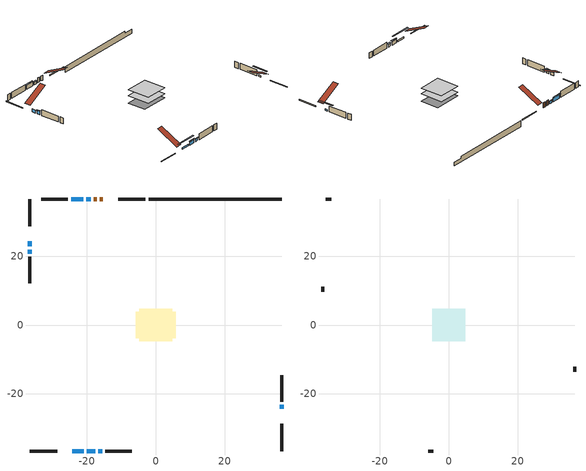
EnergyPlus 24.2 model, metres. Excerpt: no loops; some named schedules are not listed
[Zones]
conditioned space
 floor adiabatic (AdiabaticFloorConstruction): -4.74,-4.74 -4.74,4.74 4.74,4.74 4.74,-4.74 z0.46
 floor foundation (Slab1 construction): -5.82,-3.86 -5.82,3.86 5.82,3.86 5.82,-3.86 z-1.92
 wall outside (RimJoist1 construction): -3.03,36.61 -10.97,36.61 / -36.61,-36.61 -28.67,-36.61 / -36.61,36.61 -36.61,28.67 / 36.61,-36.61 36.61,-28.67 z0.46:0.76
 wall outside (AdiabaticWallConstruction 1): -15.33,36.61 -16.21,36.61 / -17.14,36.61 -18.03,36.61 z0.46:2.49
 wall outside (AdiabaticWallConstruction): -36.61,24.31 -36.61,22.84 z0.46:1.68; 36.61,-24.31 36.61,-23.19 / -24.31,-36.61 -20.96,-36.61 z0.46:1.12; -18.96,36.61 -20.15,36.61 z0.46:1.5; -21.08,36.61 -24.59,36.61 z0.46:2.21; -36.61,21.92 -36.61,20.72 / -20.03,-36.61 -17.64,-36.61 z0.46:1.91; -16.71,-36.61 -15.57,-36.61 z0.46:1.6
 wall outside (Wall1 construction): -25.51,36.61 -33.23,36.61 / -14.64,-36.61 -6.92,-36.61 / -36.61,19.79 -36.61,12.08 / 36.61,-22.26 36.61,-14.55 z0.46:2.9
 wall foundation (FoundationWall1 construction): -2.1,36.61,-1.92 -2.1,36.61,0.46 32.74,36.61,0.46 32.74,36.61,-0.3 36.61,36.61,-0.3 36.61,36.61,-1.92
 window (WindowConstruction 5): -36.61,24.31 -36.61,22.85 z0.46:1.68
 window (WindowConstruction 6): 36.61,-24.31 36.61,-23.19 z0.46:1.12
 window (WindowConstruction 7): -24.31,-36.61 -20.96,-36.61 z0.46:1.12
 window (WindowConstruction): -18.96,36.61 -20.15,36.61 z0.46:1.5
 window (WindowConstruction 1): -21.08,36.61 -24.59,36.61 z0.46:2.21
 window (WindowConstruction 2): -36.61,21.92 -36.61,20.72 z0.46:1.91
 window (WindowConstruction 3): -20.03,-36.61 -17.64,-36.61 z0.46:1.91
 window (WindowConstruction 4): -16.71,-36.61 -15.57,-36.61 z0.46:1.6
 door (Door): -15.33,36.61 -16.21,36.61 z0.46:2.49
 door (Door 1): -17.14,36.61 -18.03,36.61 z0.46:2.49
 ceiling adiabatic (AdiabaticFloorConstruction): 4.74,-4.74 4.74,4.74 -4.74,4.74 -4.74,-4.74 z0.46
attic - vented
 floor to conditioned space (Floor1 construction Reversed): -4.74,-4.74 -4.74,4.74 4.74,4.74 4.74,-4.74 z2.9
 wall outside (Wall2 construction): -34.16,36.61 -35.68,36.61 / -5.99,-36.61 -4.47,-36.61 / -36.61,11.15 -36.61,9.63 / 36.61,-13.62 36.61,-12.1 z0.46:2.9
 roof outside (Roof1 construction): -14.4,36.61,2.9 -14.4,27.65,7.38 -11.9,27.65,7.38 -11.9,36.61,2.9; -25.24,-36.61,2.9 -25.24,-27.65,7.38 -27.74,-27.65,7.38 -27.74,-36.61,2.9; -36.61,25.24,2.9 -27.65,25.24,7.38 -27.65,27.74,7.38 -36.61,27.74,2.9; 36.61,-25.24,2.9 27.65,-25.24,7.38 27.65,-27.74,7.38 36.61,-27.74,2.9
shading: 36.61,-20.55 36.61,-26.95 37.02,-26.95 37.02,-20.55 z3.76; -18.32,-36.61 -26.95,-36.61 -26.95,-37.02 -18.32,-37.02 z3.76; -20.35,36.61 -18.76,36.61 -18.76,37.02 -20.35,37.02 z1.7; -24.79,36.61 -20.88,36.61 -20.88,37.02 -24.79,37.02 z2.41; -36.61,20.52 -36.61,22.12 -37.02,22.12 -37.02,20.52 z2.11; -17.44,-36.61 -20.23,-36.61 -20.23,-37.02 -17.44,-37.02 z2.11; -15.37,-36.61 -16.91,-36.61 -16.91,-37.02 -15.37,-37.02 z1.8
[Building]
Building 1: Terrain=Suburbs
[Site:Location]
Quebec Intl AP_QC: Latitude {deg}=46.8; Longitude {deg}=-71.38; Time Zone {hr}=-5; Elevation {m}=74; Keep Site Location Information=Yes
[Site:GroundTemperature:Shallow]
0.0108218, -2.24938, -2.43038, -1.3578, 2.94801, 7.23376, 10.9493, 13.303, 13.5029, 11.5886, 7.96783, 3.81355
[Site:WaterMainsTemperature]
Calculation Method=Schedule; Temperature Schedule=mains temperature schedule
[Material] Roughness=Rough; Thermal Absorptance=0.9
Name | Thickness {m} | Conductivity {W/m-K} | Density {kg/m3} | Specific Heat {J/kg-K} | Solar Absorptance | Visible Absorptance
asphalt or fiberglass shingles | 0.00635 | 0.162714 | 1121.4 | 1465.45 | 0.4 | 0.4
ceiling loosefill ins | 0.254 | 0.0480833 | 16.02 | 1046.75 | 0.7 | 0.7
ceiling stud and cavity | 0.1397 | 0.0858628 | 65.682 | 1177.47 | 0.7 | 0.7
concrete 4.0 in. | 0.1016 | 1.803125 | 2242.8 | 837.4 | 0.7 | 0.7
concrete 8.0 in. | 0.2032 | 1.803125 | 2242.8 | 837.4 | 0.7 | 0.7
door material | 0.04445 | 0.188738 | 512.64 | 1214.23 | 0.7 | 0.7
door material 1 | 0.04445 | 0.0451087 | 512.64 | 1214.23 | 0.7 | 0.7
floor covering | 0.0127 | 0.0433444 | 54.468 | 1339.84 | 0.6 | 0.6
floor rigid ins; wall rigid ins | 0.512978 | 0.029427 | 32.04 | 1214.23 | 0.7 | 0.7
floor stud and cavity | 0.1397 | 1.75129 | 37.0049 | 1207.88 | 0.7 | 0.7
furniture material conditioned space 1 | 0.1524 | 0.115458 | 640.8 | 1214.23 | 0.6 | 0.6
gypsum board | 0.0127 | 0.160291 | 801 | 837.4 | 0.6 | 0.6
osb sheathing 0.5 in. | 0.0127 | 0.115458 | 512.64 | 1214.23 | 0.7 | 0.7
osb sheathing 0.75 in. | 0.01905 | 0.115458 | 512.64 | 1214.23 | 0.7 | 0.7
rim joist stud and cavity | 0.0508 | 0.103237 | 50.32683 | 1063.81 | 0.6 | 0.6
wall stud and cavity | 0.1397 | 0.0738717 | 139.0536 | 1170.24 | 0.7 | 0.7
wall stud and cavity 1 | 0.0889 | 6.1454 | 50.32683 | 1063.81 | 0.6 | 0.6
wall stud and cavity 2 | 0.0889 | 0.380278 | 52.3479 | 1209.89 | 0.7 | 0.7
wall stud and cavity 3 | 0.0889 | 0.391764 | 83.0341 | 1211.67 | 0.7 | 0.7
wood siding | 0.0254 | 0.102417 | 544.68 | 1172.36 | 0.4 | 0.4
wood siding 1 | 0.00254 | 0.102417 | 544.68 | 1172.36 | 0.4 | 0.4
wood siding 2; wood siding 3; wood siding 4 | 0.0254 | 0.102417 | 544.68 | 1172.36 | 0.7 | 0.7
[WindowMaterial:SimpleGlazingSystem]
Name | U-Factor {W/m2-K} | Solar Heat Gain Coefficient
WindowMaterial | 2.78279 | 0.59
WindowMaterial 1 | 2.79301 | 0.65
WindowMaterial 2 | 2.787898 | 0.61
WindowMaterial 3 | 2.78392 | 0.59
WindowMaterial 4 | 2.97357 | 0.62
WindowMaterial 5 | 2.76973 | 0.5
[Construction]
AdiabaticFloorConstruction: floor stud and cavity, floor rigid ins, osb sheathing 0.75 in., floor covering
AdiabaticWallConstruction: wood siding 3, wall rigid ins, wall stud and cavity 2, gypsum board
AdiabaticWallConstruction 1: wood siding 4, wall rigid ins, wall stud and cavity 2, gypsum board
Door: door material
Door 1: door material 1
Floor1 construction Reversed: gypsum board, ceiling stud and cavity, ceiling loosefill ins
FoundationWall1 construction: concrete 8.0 in.
furniture construction conditioned space 1: furniture material conditioned space 1
PartitionWallConstruction: gypsum board, wall stud and cavity 3, gypsum board
RimJoist1 construction: wood siding 2, rim joist stud and cavity
Roof1 construction: asphalt or fiberglass shingles
Slab1 construction: concrete 4.0 in.
Wall1 construction: wood siding, osb sheathing 0.5 in., wall stud and cavity, gypsum board
Wall2 construction: wood siding 1, wall stud and cavity 1
WindowConstruction: WindowMaterial
WindowConstruction 1: WindowMaterial 1
WindowConstruction 2; WindowConstruction 3: WindowMaterial 2
WindowConstruction 4: WindowMaterial 3
WindowConstruction 5: WindowMaterial 4
WindowConstruction 6; WindowConstruction 7: WindowMaterial 5
[Zone] Multiplier=1; Part of Total Floor Area=Yes
Name | Volume {m3}
attic - vented | 63.364
conditioned space | 455.2
[Space]
Name | Zone | Volume {m3}
attic - vented 1 | attic - vented | 63.364
conditioned space 1 | conditioned space | 455.2
[ZoneInfiltration:EffectiveLeakageArea]
infil attic - vented 1: Zone or Space=attic - vented 1; Schedule=Always On Discrete; Effective Air Leakage Area {cm2}=3313.48; Stack Coefficient=0.000481063; Wind Coefficient=1.48191e-05
[ZoneMixing]
whole house fan mix: Zone or Space=attic - vented; Schedule=Always On Continuous; Design Flow Rate Calculation Method=Flow/Zone; Design Flow Rate {m3/s}=0; Source Zone or Space=conditioned space
[SurfaceProperty:ExposedFoundationPerimeter]
Slab1: Exposed Perimeter Calculation Method=TotalExposedPerimeter; Total Exposed Perimeter {m}=38.711
[InternalMass] Zone or ZoneList=conditioned space; Space or SpaceList=conditioned space 1
Name | Construction | Surface Area {m2}
furniture mass conditioned space 1 | furniture construction conditioned space 1 | 71.8401
partition wall mass | PartitionWallConstruction | 179.6
[Lights]
interior lighting: Zone or ZoneList or Space or SpaceList=conditioned space 1; Schedule=interior lighting schedule; Design Level Calculation Method=LightingLevel; Lighting Level {W}=343.2; Return Air Fraction=0; Fraction Radiant=0.6; Fraction Visible=0.2; Fraction Replaceable=1
[People]
occupants: Zone or ZoneList or Space or SpaceList=conditioned space 1; Number of People Schedule=occupants schedule; Number of People Calculation Method=People; Number of People=3; Fraction Radiant=0.314171; Sensible Heat Fraction=0.56303; Activity Level Schedule=occupants activity schedule; Carbon Dioxide Generation Rate {m3/s-W}=0; Enable ASHRAE 55 Comfort Warnings=No; Mean Radiant Temperature Calculation Type=EnclosureAveraged
[ElectricEquipment] Zone or ZoneList or Space or SpaceList=conditioned space 1; Design Level Calculation Method=EquipmentLevel
Name | Schedule | Design Level {W} | Fraction Latent | Fraction Radiant | Fraction Lost
clothes dryer | clothes dryer schedule | 140.772 | 0.015 | 0.081 | 0.85
clothes washer | clothes washer schedule | 32.1985 | 0.03 | 0.162 | 0.7
cooking range | cooking range schedule | 215.147 | 0.08 | 0.432 | 0.2
dishwasher | dishwasher schedule | 66.8632 | 0.3 | 0.18 | 0.4
fridge | fridge schedule | 72.9452 | 0 | 0.6 | 0
mech vent house fan | mech vent house fan schedule | 0 | 0 | 0 | 1
mech vent house fan cfis | mech vent house fan cfis schedule | 0 | 0 | 0 | 0
mech vent range fan 0 | mech vent range fan 0 schedule | 57 | 0 | 0 | 1
misc plug loads | misc plug loads schedule | 494.7 | 0.045 | 0.513 | 0.1
whole house fan | Always On Discrete | 0 | 0 | 0 | 1
[OtherEquipment] Zone or ZoneList or Space or SpaceList=conditioned space 1; Design Level Calculation Method=EquipmentLevel
Name | Fuel Type | Schedule | Design Level {W} | Fraction Latent | Fraction Radiant | Fraction Lost
clothes dryer 1 | Electricity | clothes dryer schedule | 0 | 0.015 | 0.081 | 0.85
cooking range 1 | Electricity | cooking range schedule | 0 | 0.08 | 0.432 | 0.2
general water use latent | None | general water use schedule | 62.594 | 1 | 0 | 0
general water use sensible | None | general water use schedule | -61.6891 | 0 | 0.6 | 0
mech vent house fan latent load | None | Always On Discrete | 0 | 1 | 0 | 0
mech vent house fan sensible load | None | Always On Discrete | 0 | 0 | 0 | 0
water heater energy adjustment1 | Electricity | Always On Discrete | 0.01 | 0 | 0 | 1
[ZoneInfiltration:DesignFlowRate] Zone or ZoneList or Space or SpaceList=conditioned space 1; Schedule=Always On Discrete; Design Flow Rate Calculation Method=Flow/Zone; Design Flow Rate {m3/s}=0
infil flow; natural vent flow; whole house fan flow
[AvailabilityManager:Scheduled]
air source heat pump airloop Availability Manager: Schedule=Always On Discrete
[Foundation:Kiva]
Foundation Kiva 1: Initial Indoor Air Temperature {C}=18; Wall Height Above Grade {m}=0.460004; Wall Depth Below Slab {m}=0.2032
[Foundation:Kiva:Settings]
Soil Conductivity {W/m-K}=0.849921; Soil Density {kg/m3}=1842.3; Soil Specific Heat {J/kg-K}=418.7; Ground Solar Absorptivity=0.9; Ground Thermal Absorptivity=0.9; Ground Surface Roughness {m}=0.03; Far-Field Width {m}=40; Deep-Ground Boundary Condition=ZeroFlux; Deep-Ground Depth {m}=40; Minimum Cell Dimension {m}=0.2; Maximum Cell Growth Coefficient=3; Simulation Timestep=Timestep
[Exterior:Lights]
exterior lighting: Schedule=exterior lighting schedule; Design Level {W}=75.6
[EnergyManagementSystem:GlobalVariable]
air_source_heat_pump_airloop_Fan_RTF
infil_program_Qfan
infil_program_Qinf
natural_vent_program_Qnv
natural_vent_program_Qwhf
[EnergyManagementSystem:Sensor]
Name | Output:Variable or Output:Meter Index Key | Output:Variable or Output:Meter
airflow_gain | infil flow | Infiltration Sensible Heat Gain Energy
airflow_gain_1 | natural vent flow | Infiltration Sensible Heat Gain Energy
airflow_gain_2 | whole house fan flow | Infiltration Sensible Heat Gain Energy
airflow_loss | infil flow | Infiltration Sensible Heat Loss Energy
airflow_loss_1 | natural vent flow | Infiltration Sensible Heat Loss Energy
airflow_loss_2 | whole house fan flow | Infiltration Sensible Heat Loss Energy
clg_load_cond |  | Cooling:EnergyTransfer:Zone:CONDITIONED SPACE
clg_sp_s; clg_sp_s_1 | cooling setpoint | Schedule Value
clothes_dryer_exhaust_0_sch_s | clothes dryer exhaust 0 schedule | Schedule Value
cool_season | cooling season schedule | Schedule Value
htg_load_cond |  | Heating:EnergyTransfer:Zone:CONDITIONED SPACE
htg_sp_s; htg_sp_s_1 | heating setpoint | Schedule Value
ig_ee_conv | clothes dryer | Electric Equipment Convective Heating Energy
ig_ee_conv_2 | cooking range | Electric Equipment Convective Heating Energy
ig_ee_conv_4 | fridge | Electric Equipment Convective Heating Energy
ig_ee_conv_5 | misc plug loads | Electric Equipment Convective Heating Energy
ig_ee_conv_6 | whole house fan | Electric Equipment Convective Heating Energy
ig_ee_rad | clothes dryer | Electric Equipment Radiant Heating Energy
ig_ee_rad_2 | cooking range | Electric Equipment Radiant Heating Energy
ig_ee_rad_4 | fridge | Electric Equipment Radiant Heating Energy
ig_ee_rad_5 | misc plug loads | Electric Equipment Radiant Heating Energy
ig_ee_rad_6 | whole house fan | Electric Equipment Radiant Heating Energy
ig_lgt_conv | interior lighting | Lights Convective Heating Energy
ig_lgt_rad | interior lighting | Lights Radiant Heating Energy
ig_lgt_vis | interior lighting | Lights Visible Radiation Heating Energy
ig_oe_conv | clothes dryer 1 | Other Equipment Convective Heating Energy
ig_oe_conv_1 | cooking range 1 | Other Equipment Convective Heating Energy
ig_oe_conv_2 | general water use latent | Other Equipment Convective Heating Energy
ig_oe_conv_3 | general water use sensible | Other Equipment Convective Heating Energy
ig_oe_conv_4 | water heater energy adjustment1 | Other Equipment Convective Heating Energy
ig_oe_rad | clothes dryer 1 | Other Equipment Radiant Heating Energy
ig_oe_rad_1 | cooking range 1 | Other Equipment Radiant Heating Energy
ig_oe_rad_2 | general water use latent | Other Equipment Radiant Heating Energy
ig_oe_rad_3 | general water use sensible | Other Equipment Radiant Heating Energy
ig_oe_rad_4 | water heater energy adjustment1 | Other Equipment Radiant Heating Energy
ig_ppl_conv | occupants | People Convective Heating Energy
ig_ppl_rad | occupants | People Radiant Heating Energy
im_conv | furniture mass conditioned space 1 | Surface Inside Face Convection Heat Gain Energy
im_conv_1 | partition wall mass | Surface Inside Face Convection Heat Gain Energy
im_ig | furniture mass conditioned space 1 | Surface Inside Face Internal Gains Radiation Heat Gain Energy
im_ig_1 | partition wall mass | Surface Inside Face Internal Gains Radiation Heat Gain Energy
im_lgt | furniture mass conditioned space 1 | Surface Inside Face Lights Radiation Heat Gain Energy
im_lgt_1 | partition wall mass | Surface Inside Face Lights Radiation Heat Gain Energy
im_sol | furniture mass conditioned space 1 | Surface Inside Face Solar Radiation Heat Gain Energy
im_sol_1 | partition wall mass | Surface Inside Face Solar Radiation Heat Gain Energy
im_surf | furniture mass conditioned space 1 | Surface Inside Face Net Surface Thermal Radiation Heat Gain Energy
im_surf_1 | partition wall mass | Surface Inside Face Net Surface Thermal Radiation Heat Gain Energy
mech_vent_range_fan_0_sch_s | mech vent range fan 0 schedule | Schedule Value
mv_conv | mech vent house fan | Electric Equipment Convective Heating Energy
mv_conv_1 | mech vent house fan cfis | Electric Equipment Convective Heating Energy
mv_conv_2 | mech vent range fan 0 | Electric Equipment Convective Heating Energy
mv_conv_3 | mech vent house fan latent load | Other Equipment Convective Heating Energy
mv_conv_4 | mech vent house fan sensible load | Other Equipment Convective Heating Energy
mv_rad | mech vent house fan | Electric Equipment Radiant Heating Energy
mv_rad_1 | mech vent house fan cfis | Electric Equipment Radiant Heating Energy
mv_rad_2 | mech vent range fan 0 | Electric Equipment Radiant Heating Energy
mv_rad_3 | mech vent house fan latent load | Other Equipment Radiant Heating Energy
mv_rad_4 | mech vent house fan sensible load | Other Equipment Radiant Heating Energy
natural_vent_s | natural vent schedule | Schedule Value
out_pb_s |  | Site Outdoor Air Barometric Pressure
out_wt_s |  | Site Outdoor Air Humidity Ratio
site_vw_s |  | Site Wind Speed
ss_back_out | Window1 | Surface Window Shortwave from Zone Back Out Window Heat Transfer Rate
ss_back_out_1 | Window10 | Surface Window Shortwave from Zone Back Out Window Heat Transfer Rate
ss_back_out_2 | Window11 | Surface Window Shortwave from Zone Back Out Window Heat Transfer Rate
ss_back_out_3 | Window3 | Surface Window Shortwave from Zone Back Out Window Heat Transfer Rate
ss_back_out_4 | Window4 | Surface Window Shortwave from Zone Back Out Window Heat Transfer Rate
ss_back_out_5 | Window6 | Surface Window Shortwave from Zone Back Out Window Heat Transfer Rate
ss_back_out_6 | Window7 | Surface Window Shortwave from Zone Back Out Window Heat Transfer Rate
ss_back_out_7 | Window9 | Surface Window Shortwave from Zone Back Out Window Heat Transfer Rate
ss_conv | Door1 | Surface Inside Face Convection Heat Gain Energy
ss_conv_1 | Door2 | Surface Inside Face Convection Heat Gain Energy
ss_conv_2 | Window1 | Surface Inside Face Convection Heat Gain Energy
ss_conv_3 | Window10 | Surface Inside Face Convection Heat Gain Energy
ss_conv_4 | Window11 | Surface Inside Face Convection Heat Gain Energy
ss_conv_5 | Window3 | Surface Inside Face Convection Heat Gain Energy
ss_conv_6 | Window4 | Surface Inside Face Convection Heat Gain Energy
ss_conv_7 | Window6 | Surface Inside Face Convection Heat Gain Energy
ss_conv_8 | Window7 | Surface Inside Face Convection Heat Gain Energy
ss_conv_9 | Window9 | Surface Inside Face Convection Heat Gain Energy
ss_ig | Door1 | Surface Inside Face Internal Gains Radiation Heat Gain Energy
ss_ig_1 | Door2 | Surface Inside Face Internal Gains Radiation Heat Gain Energy
ss_ig_2 | Window1 | Surface Inside Face Internal Gains Radiation Heat Gain Energy
ss_ig_3 | Window10 | Surface Inside Face Internal Gains Radiation Heat Gain Energy
ss_ig_4 | Window11 | Surface Inside Face Internal Gains Radiation Heat Gain Energy
ss_ig_5 | Window3 | Surface Inside Face Internal Gains Radiation Heat Gain Energy
ss_ig_6 | Window4 | Surface Inside Face Internal Gains Radiation Heat Gain Energy
ss_ig_7 | Window6 | Surface Inside Face Internal Gains Radiation Heat Gain Energy
ss_ig_8 | Window7 | Surface Inside Face Internal Gains Radiation Heat Gain Energy
ss_ig_9 | Window9 | Surface Inside Face Internal Gains Radiation Heat Gain Energy
ss_lgt | Door1 | Surface Inside Face Lights Radiation Heat Gain Energy
ss_lgt_1 | Door2 | Surface Inside Face Lights Radiation Heat Gain Energy
ss_sol | Door1 | Surface Inside Face Solar Radiation Heat Gain Energy
ss_sol_1 | Door2 | Surface Inside Face Solar Radiation Heat Gain Energy
ss_surf | Door1 | Surface Inside Face Net Surface Thermal Radiation Heat Gain Energy
ss_surf_1 | Door2 | Surface Inside Face Net Surface Thermal Radiation Heat Gain Energy
ss_surf_2 | Window1 | Surface Inside Face Net Surface Thermal Radiation Heat Gain Energy
ss_surf_3 | Window10 | Surface Inside Face Net Surface Thermal Radiation Heat Gain Energy
ss_surf_4 | Window11 | Surface Inside Face Net Surface Thermal Radiation Heat Gain Energy
ss_surf_5 | Window3 | Surface Inside Face Net Surface Thermal Radiation Heat Gain Energy
ss_surf_6 | Window4 | Surface Inside Face Net Surface Thermal Radiation Heat Gain Energy
ss_surf_7 | Window6 | Surface Inside Face Net Surface Thermal Radiation Heat Gain Energy
ss_surf_8 | Window7 | Surface Inside Face Net Surface Thermal Radiation Heat Gain Energy
ss_surf_9 | Window9 | Surface Inside Face Net Surface Thermal Radiation Heat Gain Energy
ss_trans_in | Window1 | Surface Window Transmitted Solar Radiation Rate
ss_trans_in_1 | Window10 | Surface Window Transmitted Solar Radiation Rate
ss_trans_in_2 | Window11 | Surface Window Transmitted Solar Radiation Rate
ss_trans_in_3 | Window3 | Surface Window Transmitted Solar Radiation Rate
ss_trans_in_4 | Window4 | Surface Window Transmitted Solar Radiation Rate
ss_trans_in_5 | Window6 | Surface Window Transmitted Solar Radiation Rate
ss_trans_in_6 | Window7 | Surface Window Transmitted Solar Radiation Rate
ss_trans_in_7 | Window9 | Surface Window Transmitted Solar Radiation Rate
ss_trans_out | Window1 | Surface Inside Face Initial Transmitted Diffuse Transmitted Out Window Solar Radiation Rate
ss_trans_out_1 | Window10 | Surface Inside Face Initial Transmitted Diffuse Transmitted Out Window Solar Radiation Rate
ss_trans_out_2 | Window11 | Surface Inside Face Initial Transmitted Diffuse Transmitted Out Window Solar Radiation Rate
ss_trans_out_3 | Window3 | Surface Inside Face Initial Transmitted Diffuse Transmitted Out Window Solar Radiation Rate
ss_trans_out_4 | Window4 | Surface Inside Face Initial Transmitted Diffuse Transmitted Out Window Solar Radiation Rate
ss_trans_out_5 | Window6 | Surface Inside Face Initial Transmitted Diffuse Transmitted Out Window Solar Radiation Rate
ss_trans_out_6 | Window7 | Surface Inside Face Initial Transmitted Diffuse Transmitted Out Window Solar Radiation Rate
ss_trans_out_7 | Window9 | Surface Inside Face Initial Transmitted Diffuse Transmitted Out Window Solar Radiation Rate
s_conv | Floor1 | Surface Inside Face Convection Heat Gain Energy
s_conv_1 | FoundationWall1 | Surface Inside Face Convection Heat Gain Energy
s_conv_10 | Wall1:180 | Surface Inside Face Convection Heat Gain Energy
s_conv_11 | Wall1:270 | Surface Inside Face Convection Heat Gain Energy
s_conv_12 | Wall1:90 | Surface Inside Face Convection Heat Gain Energy
s_conv_2 | inferred conditioned ceiling | Surface Inside Face Convection Heat Gain Energy
s_conv_3 | inferred conditioned floor | Surface Inside Face Convection Heat Gain Energy
s_conv_4 | RimJoist1:0 | Surface Inside Face Convection Heat Gain Energy
s_conv_5 | RimJoist1:180 | Surface Inside Face Convection Heat Gain Energy
s_conv_6 | RimJoist1:270 | Surface Inside Face Convection Heat Gain Energy
s_conv_7 | RimJoist1:90 | Surface Inside Face Convection Heat Gain Energy
s_conv_8 | Slab1 | Surface Inside Face Convection Heat Gain Energy
s_conv_9 | Wall1:0 | Surface Inside Face Convection Heat Gain Energy
s_ig | Floor1 | Surface Inside Face Internal Gains Radiation Heat Gain Energy
s_ig_1 | FoundationWall1 | Surface Inside Face Internal Gains Radiation Heat Gain Energy
s_ig_10 | Wall1:180 | Surface Inside Face Internal Gains Radiation Heat Gain Energy
s_ig_11 | Wall1:270 | Surface Inside Face Internal Gains Radiation Heat Gain Energy
s_ig_12 | Wall1:90 | Surface Inside Face Internal Gains Radiation Heat Gain Energy
s_ig_2 | inferred conditioned ceiling | Surface Inside Face Internal Gains Radiation Heat Gain Energy
s_ig_3 | inferred conditioned floor | Surface Inside Face Internal Gains Radiation Heat Gain Energy
s_ig_4 | RimJoist1:0 | Surface Inside Face Internal Gains Radiation Heat Gain Energy
s_ig_5 | RimJoist1:180 | Surface Inside Face Internal Gains Radiation Heat Gain Energy
s_ig_6 | RimJoist1:270 | Surface Inside Face Internal Gains Radiation Heat Gain Energy
s_ig_7 | RimJoist1:90 | Surface Inside Face Internal Gains Radiation Heat Gain Energy
s_ig_8 | Slab1 | Surface Inside Face Internal Gains Radiation Heat Gain Energy
s_ig_9 | Wall1:0 | Surface Inside Face Internal Gains Radiation Heat Gain Energy
s_lgt | Floor1 | Surface Inside Face Lights Radiation Heat Gain Energy
s_lgt_1 | FoundationWall1 | Surface Inside Face Lights Radiation Heat Gain Energy
s_lgt_10 | Wall1:180 | Surface Inside Face Lights Radiation Heat Gain Energy
s_lgt_11 | Wall1:270 | Surface Inside Face Lights Radiation Heat Gain Energy
s_lgt_12 | Wall1:90 | Surface Inside Face Lights Radiation Heat Gain Energy
s_lgt_2 | inferred conditioned ceiling | Surface Inside Face Lights Radiation Heat Gain Energy
s_lgt_3 | inferred conditioned floor | Surface Inside Face Lights Radiation Heat Gain Energy
s_lgt_4 | RimJoist1:0 | Surface Inside Face Lights Radiation Heat Gain Energy
s_lgt_5 | RimJoist1:180 | Surface Inside Face Lights Radiation Heat Gain Energy
s_lgt_6 | RimJoist1:270 | Surface Inside Face Lights Radiation Heat Gain Energy
s_lgt_7 | RimJoist1:90 | Surface Inside Face Lights Radiation Heat Gain Energy
s_lgt_8 | Slab1 | Surface Inside Face Lights Radiation Heat Gain Energy
s_lgt_9 | Wall1:0 | Surface Inside Face Lights Radiation Heat Gain Energy
s_sol | Floor1 | Surface Inside Face Solar Radiation Heat Gain Energy
s_sol_1 | FoundationWall1 | Surface Inside Face Solar Radiation Heat Gain Energy
s_sol_10 | Wall1:180 | Surface Inside Face Solar Radiation Heat Gain Energy
s_sol_11 | Wall1:270 | Surface Inside Face Solar Radiation Heat Gain Energy
s_sol_12 | Wall1:90 | Surface Inside Face Solar Radiation Heat Gain Energy
s_sol_2 | inferred conditioned ceiling | Surface Inside Face Solar Radiation Heat Gain Energy
s_sol_3 | inferred conditioned floor | Surface Inside Face Solar Radiation Heat Gain Energy
s_sol_4 | RimJoist1:0 | Surface Inside Face Solar Radiation Heat Gain Energy
s_sol_5 | RimJoist1:180 | Surface Inside Face Solar Radiation Heat Gain Energy
s_sol_6 | RimJoist1:270 | Surface Inside Face Solar Radiation Heat Gain Energy
s_sol_7 | RimJoist1:90 | Surface Inside Face Solar Radiation Heat Gain Energy
s_sol_8 | Slab1 | Surface Inside Face Solar Radiation Heat Gain Energy
s_sol_9 | Wall1:0 | Surface Inside Face Solar Radiation Heat Gain Energy
s_surf | Floor1 | Surface Inside Face Net Surface Thermal Radiation Heat Gain Energy
s_surf_1 | FoundationWall1 | Surface Inside Face Net Surface Thermal Radiation Heat Gain Energy
s_surf_10 | Wall1:180 | Surface Inside Face Net Surface Thermal Radiation Heat Gain Energy
s_surf_11 | Wall1:270 | Surface Inside Face Net Surface Thermal Radiation Heat Gain Energy
s_surf_12 | Wall1:90 | Surface Inside Face Net Surface Thermal Radiation Heat Gain Energy
s_surf_2 | inferred conditioned ceiling | Surface Inside Face Net Surface Thermal Radiation Heat Gain Energy
s_surf_3 | inferred conditioned floor | Surface Inside Face Net Surface Thermal Radiation Heat Gain Energy
s_surf_4 | RimJoist1:0 | Surface Inside Face Net Surface Thermal Radiation Heat Gain Energy
s_surf_5 | RimJoist1:180 | Surface Inside Face Net Surface Thermal Radiation Heat Gain Energy
s_surf_6 | RimJoist1:270 | Surface Inside Face Net Surface Thermal Radiation Heat Gain Energy
